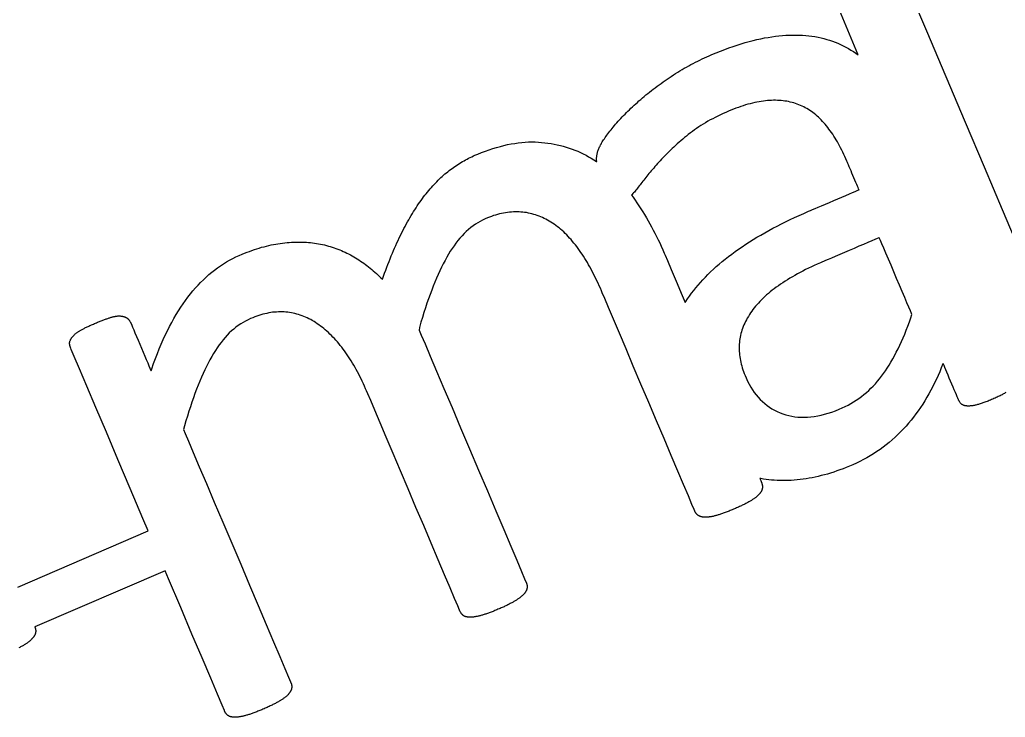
# Model space of a CAD drawing. Header units: millimetres. Extents: x 47 to 159, y 49 to 299.
# Drawn here: x 113.14 to 125.88, y 114.64 to 123.66 of the extents above; entities that cross this region are included whole.
import ezdxf

# ---------------------------------------------------------------- set-up
doc = ezdxf.new("R2010")
doc.units = ezdxf.units.MM

# ---------------------------------------------------------------- blocks, each defined once
blk = doc.blocks.new('angel 01')
for points in [[(1.96, 75.279), (2.202, 74.71), (2.452, 74.122), (2.702, 73.531), (2.948, 72.953), (3.182, 72.402), (3.397, 71.894)], [(3.23, 70.037), (3.221, 70.032), (3.212, 70.026), (3.201, 70.021), (3.191, 70.015), (3.18, 70.009), (3.168, 70.003), (3.156, 69.997), (3.144, 69.991), (3.131, 69.985), (3.117, 69.978), (3.103, 69.972), (3.089, 69.965), (3.074, 69.959), (3.059, 69.952), (3.044, 69.946), (3.029, 69.94), (3.014, 69.934), (3, 69.928), (2.986, 69.923), (2.972, 69.917), (2.959, 69.912), (2.946, 69.908), (2.933, 69.903), (2.921, 69.899), (2.908, 69.895), (2.897, 69.891), (2.885, 69.888), (2.874, 69.884), (2.863, 69.881), (2.852, 69.878), (2.842, 69.876), (2.832, 69.874), (2.822, 69.871), (2.813, 69.87), (2.803, 69.868), (2.794, 69.867), (2.785, 69.866), (2.777, 69.865), (2.769, 69.864), (2.76, 69.863), (2.753, 69.863), (2.745, 69.863), (2.738, 69.863), (2.73, 69.863), (2.724, 69.864), (2.717, 69.865), (2.71, 69.866), (2.704, 69.867), (2.698, 69.868), (2.693, 69.87), (2.687, 69.872), (2.682, 69.874), (2.676, 69.876), (2.671, 69.879), (2.666, 69.882), (2.662, 69.885), (2.657, 69.889), (2.652, 69.893), (2.648, 69.897), (2.644, 69.902), (2.64, 69.906), (2.636, 69.912), (2.632, 69.917), (2.629, 69.923), (2.625, 69.929), (2.622, 69.935), (2.619, 69.941), (2.615, 69.948), (2.614, 69.953), (2.609, 69.965), (2.6, 69.984), (2.59, 70.008), (2.577, 70.038), (2.563, 70.072), (2.548, 70.108), (2.531, 70.146), (2.515, 70.186), (2.498, 70.225), (2.482, 70.263), (2.467, 70.299), (2.453, 70.332), (2.44, 70.361), (2.43, 70.385), (2.423, 70.403), (2.418, 70.414), (2.414, 70.408), (2.394, 70.357), (2.374, 70.307), (2.353, 70.258), (2.331, 70.209), (2.308, 70.161), (2.285, 70.114), (2.26, 70.067), (2.235, 70.021), (2.209, 69.976), (2.182, 69.932), (2.155, 69.888), (2.126, 69.845), (2.097, 69.803), (2.067, 69.762), (2.036, 69.721), (2.004, 69.681), (1.971, 69.642), (1.938, 69.603), (1.903, 69.566), (1.868, 69.529), (1.832, 69.494), (1.796, 69.46), (1.759, 69.426), (1.721, 69.394), (1.682, 69.362), (1.642, 69.332), (1.602, 69.303), (1.561, 69.274), (1.519, 69.247), (1.476, 69.221), (1.433, 69.196), (1.388, 69.171), (1.343, 69.148), (1.298, 69.126), (1.251, 69.105), (1.207, 69.086), (1.166, 69.069), (1.125, 69.053), (1.084, 69.038), (1.043, 69.024), (1.003, 69.01), (0.962, 68.997), (0.922, 68.985), (0.882, 68.974), (0.842, 68.964), (0.803, 68.954), (0.763, 68.945), (0.724, 68.937), (0.685, 68.93), (0.646, 68.923), (0.608, 68.918), (0.569, 68.913), (0.531, 68.909), (0.493, 68.906), (0.455, 68.903), (0.418, 68.901), (0.38, 68.9), (0.344, 68.9), (0.307, 68.9), (0.271, 68.902), (0.235, 68.904), (0.2, 68.907), (0.165, 68.91), (0.13, 68.915), (0.096, 68.92), (0.062, 68.926), (0.047, 68.929), (0.059, 68.9), (0.07, 68.874), (0.072, 68.869), (0.074, 68.864), (0.075, 68.86), (0.077, 68.855), (0.078, 68.851), (0.079, 68.846), (0.08, 68.842), (0.081, 68.837), (0.081, 68.833), (0.082, 68.829), (0.082, 68.824), (0.082, 68.82), (0.082, 68.816), (0.082, 68.811), (0.081, 68.807), (0.081, 68.803), (0.08, 68.799), (0.079, 68.795), (0.078, 68.79), (0.077, 68.786), (0.075, 68.782), (0.074, 68.778), (0.072, 68.773), (0.07, 68.769), (0.068, 68.765), (0.065, 68.76), (0.063, 68.756), (0.06, 68.752), (0.057, 68.747), (0.054, 68.743), (0.051, 68.738), (0.047, 68.734), (0.044, 68.729), (0.04, 68.725), (0.036, 68.72), (0.032, 68.716), (0.027, 68.711), (0.022, 68.707), (0.017, 68.702), (0.012, 68.697), (0.007, 68.693), (0.001, 68.688), (-0.005, 68.683), (-0.011, 68.678), (-0.018, 68.674), (-0.024, 68.669), (-0.031, 68.664), (-0.038, 68.659), (-0.046, 68.654), (-0.054, 68.649), (-0.062, 68.644), (-0.07, 68.639), (-0.078, 68.634), (-0.087, 68.629), (-0.096, 68.624), (-0.106, 68.618), (-0.115, 68.613), (-0.125, 68.608), (-0.135, 68.602), (-0.146, 68.597), (-0.157, 68.592), (-0.168, 68.586), (-0.179, 68.581), (-0.191, 68.575), (-0.203, 68.57), (-0.215, 68.564), (-0.227, 68.558), (-0.24, 68.552), (-0.253, 68.547), (-0.267, 68.541), (-0.28, 68.535), (-0.294, 68.529), (-0.309, 68.523), (-0.323, 68.517), (-0.336, 68.512), (-0.35, 68.506), (-0.363, 68.501), (-0.376, 68.496), (-0.389, 68.491), (-0.401, 68.486), (-0.413, 68.482), (-0.425, 68.478), (-0.437, 68.473), (-0.448, 68.47), (-0.459, 68.466), (-0.47, 68.462), (-0.481, 68.459), (-0.491, 68.456), (-0.501, 68.453), (-0.511, 68.45), (-0.521, 68.447), (-0.53, 68.445), (-0.539, 68.443), (-0.548, 68.44), (-0.557, 68.438), (-0.566, 68.437), (-0.575, 68.435), (-0.583, 68.433), (-0.591, 68.432), (-0.599, 68.431), (-0.607, 68.43), (-0.614, 68.429), (-0.622, 68.428), (-0.629, 68.427), (-0.636, 68.427), (-0.643, 68.426), (-0.65, 68.426), (-0.656, 68.426), (-0.662, 68.426), (-0.669, 68.427), (-0.675, 68.427), (-0.68, 68.428), (-0.686, 68.428), (-0.692, 68.429), (-0.697, 68.43), (-0.702, 68.431), (-0.707, 68.432), (-0.712, 68.433), (-0.717, 68.435), (-0.721, 68.436), (-0.726, 68.438), (-0.73, 68.439), (-0.734, 68.441), (-0.738, 68.443), (-0.742, 68.446), (-0.746, 68.448), (-0.749, 68.45), (-0.753, 68.453), (-0.756, 68.455), (-0.759, 68.458), (-0.763, 68.461), (-0.766, 68.464), (-0.769, 68.467), (-0.771, 68.47), (-0.774, 68.474), (-0.777, 68.477), (-0.78, 68.481), (-0.782, 68.485), (-0.785, 68.489), (-0.787, 68.493), (-0.789, 68.498), (-0.791, 68.502), (-0.793, 68.506), (-0.802, 68.526), (-0.83, 68.593), (-0.876, 68.702), (-0.938, 68.848), (-1.013, 69.023), (-1.098, 69.223), (-1.19, 69.442), (-1.288, 69.673), (-1.389, 69.91), (-1.49, 70.148), (-1.589, 70.38), (-1.682, 70.601), (-1.769, 70.805), (-1.845, 70.985), (-1.909, 71.136), (-1.958, 71.252), (-1.99, 71.326), (-2.002, 71.353), (-2.015, 71.385), (-2.03, 71.418), (-2.044, 71.45), (-2.059, 71.481), (-2.074, 71.512), (-2.089, 71.543), (-2.104, 71.573), (-2.12, 71.603), (-2.135, 71.632), (-2.151, 71.661), (-2.167, 71.689), (-2.183, 71.717), (-2.2, 71.744), (-2.216, 71.771), (-2.233, 71.798), (-2.25, 71.824), (-2.267, 71.849), (-2.285, 71.874), (-2.302, 71.899), (-2.32, 71.923), (-2.338, 71.946), (-2.356, 71.969), (-2.374, 71.991), (-2.393, 72.013), (-2.412, 72.033), (-2.431, 72.054), (-2.45, 72.074), (-2.469, 72.093), (-2.489, 72.112), (-2.509, 72.13), (-2.529, 72.147), (-2.549, 72.164), (-2.57, 72.18), (-2.59, 72.196), (-2.611, 72.211), (-2.633, 72.225), (-2.654, 72.239), (-2.675, 72.253), (-2.697, 72.265), (-2.719, 72.277), (-2.741, 72.288), (-2.763, 72.298), (-2.785, 72.308), (-2.808, 72.317), (-2.83, 72.326), (-2.853, 72.333), (-2.876, 72.34), (-2.899, 72.347), (-2.923, 72.352), (-2.946, 72.357), (-2.97, 72.362), (-2.994, 72.365), (-3.018, 72.368), (-3.042, 72.37), (-3.066, 72.372), (-3.091, 72.373), (-3.115, 72.373), (-3.14, 72.372), (-3.165, 72.37), (-3.19, 72.368), (-3.215, 72.365), (-3.241, 72.361), (-3.266, 72.357), (-3.292, 72.352), (-3.317, 72.346), (-3.343, 72.339), (-3.369, 72.331), (-3.396, 72.323), (-3.422, 72.314), (-3.448, 72.304), (-3.475, 72.294), (-3.504, 72.281), (-3.537, 72.266), (-3.569, 72.249), (-3.6, 72.231), (-3.631, 72.211), (-3.661, 72.19), (-3.691, 72.168), (-3.72, 72.144), (-3.749, 72.118), (-3.776, 72.091), (-3.804, 72.063), (-3.83, 72.033), (-3.857, 72.002), (-3.882, 71.969), (-3.907, 71.935), (-3.931, 71.9), (-3.955, 71.863), (-3.978, 71.825), (-4.001, 71.785), (-4.023, 71.744), (-4.046, 71.701), (-4.068, 71.656), (-4.089, 71.611), (-4.111, 71.563), (-4.132, 71.515), (-4.154, 71.464), (-4.175, 71.413), (-4.195, 71.359), (-4.216, 71.305), (-4.237, 71.249), (-4.257, 71.191), (-4.277, 71.132), (-4.297, 71.071), (-4.316, 71.009), (-4.336, 70.945), (-4.355, 70.88), (-4.358, 70.843), (-4.331, 70.779), (-4.282, 70.665), (-4.215, 70.508), (-4.133, 70.314), (-4.038, 70.09), (-3.933, 69.843), (-3.822, 69.581), (-3.707, 69.309), (-3.59, 69.035), (-3.476, 68.766), (-3.366, 68.508), (-3.265, 68.268), (-3.174, 68.053), (-3.096, 67.871), (-3.035, 67.727), (-2.994, 67.629), (-2.974, 67.584), (-2.972, 67.578), (-2.97, 67.574), (-2.969, 67.569), (-2.967, 67.565), (-2.966, 67.56), (-2.965, 67.556), (-2.964, 67.551), (-2.963, 67.547), (-2.963, 67.542), (-2.962, 67.538), (-2.962, 67.534), (-2.962, 67.529), (-2.962, 67.525), (-2.962, 67.521), (-2.962, 67.516), (-2.963, 67.512), (-2.964, 67.508), (-2.964, 67.504), (-2.965, 67.5), (-2.967, 67.495), (-2.968, 67.491), (-2.97, 67.487), (-2.972, 67.482), (-2.974, 67.478), (-2.976, 67.474), (-2.978, 67.469), (-2.981, 67.465), (-2.984, 67.46), (-2.987, 67.456), (-2.99, 67.451), (-2.993, 67.447), (-2.997, 67.442), (-3.001, 67.438), (-3.005, 67.433), (-3.009, 67.429), (-3.014, 67.424), (-3.018, 67.419), (-3.023, 67.415), (-3.028, 67.41), (-3.034, 67.405), (-3.039, 67.4), (-3.045, 67.396), (-3.051, 67.391), (-3.057, 67.386), (-3.064, 67.381), (-3.071, 67.376), (-3.078, 67.371), (-3.085, 67.366), (-3.093, 67.361), (-3.1, 67.356), (-3.108, 67.351), (-3.116, 67.346), (-3.125, 67.341), (-3.134, 67.336), (-3.143, 67.331), (-3.152, 67.326), (-3.161, 67.32), (-3.171, 67.315), (-3.181, 67.31), (-3.192, 67.304), (-3.202, 67.299), (-3.213, 67.294), (-3.225, 67.288), (-3.236, 67.283), (-3.248, 67.277), (-3.26, 67.271), (-3.273, 67.266), (-3.285, 67.26), (-3.298, 67.254), (-3.312, 67.248), (-3.325, 67.242), (-3.339, 67.237), (-3.352, 67.231), (-3.365, 67.226), (-3.378, 67.22), (-3.391, 67.215), (-3.403, 67.21), (-3.416, 67.205), (-3.428, 67.201), (-3.44, 67.196), (-3.452, 67.192), (-3.463, 67.188), (-3.475, 67.184), (-3.486, 67.18), (-3.497, 67.176), (-3.508, 67.173), (-3.519, 67.169), (-3.529, 67.166), (-3.539, 67.163), (-3.549, 67.16), (-3.559, 67.157), (-3.569, 67.154), (-3.579, 67.152), (-3.588, 67.15), (-3.597, 67.148), (-3.606, 67.146), (-3.615, 67.144), (-3.623, 67.142), (-3.632, 67.141), (-3.64, 67.139), (-3.648, 67.138), (-3.656, 67.137), (-3.663, 67.136), (-3.67, 67.136), (-3.678, 67.135), (-3.684, 67.135), (-3.691, 67.135), (-3.698, 67.134), (-3.704, 67.135), (-3.71, 67.135), (-3.716, 67.135), (-3.722, 67.136), (-3.728, 67.136), (-3.733, 67.137), (-3.739, 67.138), (-3.744, 67.139), (-3.749, 67.14), (-3.754, 67.141), (-3.758, 67.143), (-3.763, 67.144), (-3.767, 67.146), (-3.771, 67.148), (-3.775, 67.15), (-3.779, 67.152), (-3.782, 67.154), (-3.786, 67.156), (-3.789, 67.159), (-3.792, 67.161), (-3.795, 67.164), (-3.798, 67.167), (-3.801, 67.17), (-3.804, 67.173), (-3.807, 67.176), (-3.81, 67.179), (-3.813, 67.183), (-3.815, 67.187), (-3.818, 67.19), (-3.82, 67.194), (-3.822, 67.198), (-3.825, 67.202), (-3.827, 67.207), (-3.829, 67.211), (-3.831, 67.215), (-3.836, 67.226), (-3.859, 67.28), (-3.9, 67.378), (-3.958, 67.514), (-4.029, 67.682), (-4.112, 67.876), (-4.202, 68.09), (-4.299, 68.318), (-4.399, 68.554), (-4.501, 68.793), (-4.6, 69.027), (-4.695, 69.252), (-4.784, 69.461), (-4.864, 69.648), (-4.931, 69.808), (-4.985, 69.934), (-5.022, 70.02), (-5.039, 70.061), (-5.05, 70.086), (-5.064, 70.119), (-5.079, 70.151), (-5.094, 70.183), (-5.108, 70.214), (-5.124, 70.245), (-5.139, 70.275), (-5.155, 70.304), (-5.171, 70.334), (-5.187, 70.362), (-5.203, 70.391), (-5.22, 70.419), (-5.236, 70.446), (-5.253, 70.473), (-5.27, 70.499), (-5.288, 70.525), (-5.306, 70.55), (-5.323, 70.575), (-5.341, 70.6), (-5.36, 70.624), (-5.378, 70.647), (-5.397, 70.67), (-5.415, 70.692), (-5.434, 70.713), (-5.453, 70.734), (-5.473, 70.755), (-5.492, 70.775), (-5.512, 70.794), (-5.532, 70.813), (-5.552, 70.831), (-5.572, 70.848), (-5.592, 70.865), (-5.613, 70.882), (-5.633, 70.897), (-5.654, 70.913), (-5.675, 70.927), (-5.697, 70.941), (-5.718, 70.955), (-5.74, 70.968), (-5.761, 70.98), (-5.783, 70.991), (-5.805, 71.002), (-5.827, 71.012), (-5.85, 71.021), (-5.872, 71.029), (-5.895, 71.037), (-5.918, 71.045), (-5.941, 71.051), (-5.964, 71.057), (-5.987, 71.063), (-6.01, 71.067), (-6.034, 71.071), (-6.057, 71.074), (-6.081, 71.077), (-6.105, 71.079), (-6.13, 71.08), (-6.154, 71.08), (-6.178, 71.079), (-6.203, 71.078), (-6.228, 71.076), (-6.253, 71.074), (-6.278, 71.07), (-6.303, 71.066), (-6.329, 71.061), (-6.354, 71.055), (-6.38, 71.049), (-6.406, 71.041), (-6.432, 71.033), (-6.458, 71.025), (-6.485, 71.015), (-6.511, 71.005), (-6.539, 70.993), (-6.571, 70.979), (-6.604, 70.962), (-6.635, 70.944), (-6.666, 70.925), (-6.697, 70.904), (-6.727, 70.882), (-6.756, 70.858), (-6.785, 70.833), (-6.813, 70.807), (-6.841, 70.779), (-6.868, 70.749), (-6.894, 70.718), (-6.92, 70.686), (-6.945, 70.652), (-6.97, 70.617), (-6.994, 70.581), (-7.018, 70.543), (-7.041, 70.503), (-7.064, 70.462), (-7.086, 70.419), (-7.108, 70.376), (-7.13, 70.33), (-7.152, 70.283), (-7.173, 70.235), (-7.195, 70.185), (-7.216, 70.134), (-7.236, 70.081), (-7.257, 70.027), (-7.277, 69.971), (-7.297, 69.914), (-7.317, 69.855), (-7.337, 69.795), (-7.356, 69.734), (-7.375, 69.671), (-7.394, 69.606), (-7.405, 69.559), (-7.384, 69.51), (-7.341, 69.41), (-7.279, 69.263), (-7.201, 69.079), (-7.109, 68.862), (-7.007, 68.621), (-6.897, 68.363), (-6.782, 68.093), (-6.666, 67.819), (-6.551, 67.547), (-6.44, 67.286), (-6.336, 67.04), (-6.241, 66.818), (-6.16, 66.626), (-6.094, 66.471), (-6.047, 66.36), (-6.021, 66.299), (-6.016, 66.288), (-6.014, 66.283), (-6.013, 66.279), (-6.011, 66.274), (-6.01, 66.269), (-6.009, 66.265), (-6.008, 66.26), (-6.007, 66.256), (-6.006, 66.252), (-6.006, 66.247), (-6.005, 66.243), (-6.005, 66.238), (-6.005, 66.234), (-6.005, 66.23), (-6.006, 66.226), (-6.006, 66.221), (-6.007, 66.217), (-6.008, 66.213), (-6.009, 66.209), (-6.01, 66.205), (-6.011, 66.2), (-6.013, 66.196), (-6.015, 66.192), (-6.016, 66.187), (-6.018, 66.183), (-6.021, 66.179), (-6.023, 66.174), (-6.026, 66.17), (-6.029, 66.166), (-6.032, 66.161), (-6.035, 66.157), (-6.038, 66.152), (-6.042, 66.148), (-6.045, 66.143), (-6.049, 66.139), (-6.053, 66.134), (-6.058, 66.13), (-6.062, 66.125), (-6.067, 66.121), (-6.072, 66.116), (-6.077, 66.111), (-6.083, 66.107), (-6.089, 66.102), (-6.095, 66.097), (-6.101, 66.092), (-6.108, 66.087), (-6.115, 66.083), (-6.122, 66.078), (-6.129, 66.073), (-6.137, 66.068), (-6.145, 66.063), (-6.153, 66.058), (-6.161, 66.053), (-6.17, 66.048), (-6.179, 66.043), (-6.188, 66.037), (-6.197, 66.032), (-6.207, 66.027), (-6.217, 66.021), (-6.228, 66.016), (-6.239, 66.01), (-6.25, 66.005), (-6.261, 65.999), (-6.273, 65.994), (-6.285, 65.988), (-6.298, 65.982), (-6.31, 65.976), (-6.323, 65.97), (-6.337, 65.964), (-6.35, 65.958), (-6.364, 65.952), (-6.379, 65.946), (-6.393, 65.94), (-6.406, 65.935), (-6.42, 65.929), (-6.433, 65.924), (-6.446, 65.919), (-6.459, 65.914), (-6.471, 65.909), (-6.483, 65.904), (-6.495, 65.9), (-6.507, 65.896), (-6.519, 65.891), (-6.53, 65.888), (-6.541, 65.884), (-6.552, 65.88), (-6.562, 65.877), (-6.573, 65.874), (-6.583, 65.87), (-6.593, 65.868), (-6.603, 65.865), (-6.612, 65.862), (-6.622, 65.86), (-6.631, 65.858), (-6.64, 65.856), (-6.648, 65.854), (-6.657, 65.852), (-6.666, 65.85), (-6.674, 65.849), (-6.682, 65.847), (-6.69, 65.846), (-6.697, 65.845), (-6.705, 65.844), (-6.712, 65.844), (-6.719, 65.843), (-6.726, 65.843), (-6.733, 65.843), (-6.74, 65.842), (-6.746, 65.842), (-6.752, 65.843), (-6.758, 65.843), (-6.764, 65.843), (-6.77, 65.844), (-6.776, 65.845), (-6.781, 65.846), (-6.786, 65.847), (-6.791, 65.848), (-6.796, 65.849), (-6.801, 65.85), (-6.805, 65.852), (-6.809, 65.853), (-6.813, 65.855), (-6.817, 65.857), (-6.821, 65.859), (-6.825, 65.861), (-6.828, 65.864), (-6.832, 65.866), (-6.835, 65.869), (-6.838, 65.871), (-6.841, 65.874), (-6.844, 65.877), (-6.847, 65.88), (-6.85, 65.883), (-6.853, 65.887), (-6.855, 65.89), (-6.858, 65.894), (-6.861, 65.897), (-6.863, 65.901), (-6.865, 65.905), (-6.868, 65.909), (-6.87, 65.913), (-6.872, 65.918), (-6.874, 65.922), (-6.877, 65.93), (-6.906, 65.997), (-6.966, 66.139), (-7.054, 66.346), (-7.166, 66.609), (-7.297, 66.917), (-7.442, 67.261), (-7.599, 67.631), (-7.644, 67.736), (-9.329, 67.01), (-9.329, 67.01), (-9.327, 67.005), (-9.325, 67), (-9.323, 66.996), (-9.322, 66.991), (-9.321, 66.987), (-9.32, 66.982), (-9.319, 66.977), (-9.318, 66.973), (-9.317, 66.968), (-9.317, 66.964), (-9.317, 66.96), (-9.317, 66.955), (-9.317, 66.951), (-9.317, 66.947), (-9.318, 66.942), (-9.318, 66.938), (-9.319, 66.934), (-9.32, 66.929), (-9.321, 66.925), (-9.323, 66.921), (-9.324, 66.916), (-9.326, 66.912), (-9.328, 66.908), (-9.33, 66.903), (-9.332, 66.899), (-9.335, 66.895), (-9.337, 66.89), (-9.34, 66.886), (-9.343, 66.881), (-9.346, 66.877), (-9.35, 66.872), (-9.353, 66.868), (-9.357, 66.863), (-9.361, 66.858), (-9.365, 66.854), (-9.37, 66.849), (-9.374, 66.845), (-9.379, 66.84), (-9.384, 66.835), (-9.39, 66.83), (-9.396, 66.826), (-9.402, 66.821), (-9.408, 66.816), (-9.414, 66.811), (-9.421, 66.806), (-9.428, 66.801), (-9.435, 66.796), (-9.443, 66.791), (-9.451, 66.786), (-9.459, 66.781), (-9.467, 66.776), (-9.476, 66.771), (-9.485, 66.766), (-9.494, 66.76), (-9.503, 66.755), (-9.513, 66.75), (-9.523, 66.744), (-9.534, 66.739)], [(-9.547, 67.525), (-7.863, 68.251), (-7.93, 68.409), (-8.094, 68.797), (-8.254, 69.172), (-8.403, 69.524), (-8.539, 69.843), (-8.656, 70.119), (-8.751, 70.343), (-8.819, 70.504), (-8.857, 70.593), (-8.864, 70.61), (-8.866, 70.615), (-8.868, 70.619), (-8.869, 70.624), (-8.871, 70.628), (-8.872, 70.633), (-8.873, 70.637), (-8.874, 70.641), (-8.875, 70.646), (-8.876, 70.65), (-8.877, 70.654), (-8.877, 70.659), (-8.878, 70.663), (-8.878, 70.667), (-8.878, 70.671), (-8.878, 70.675), (-8.878, 70.679), (-8.878, 70.683), (-8.877, 70.687), (-8.877, 70.691), (-8.876, 70.695), (-8.875, 70.699), (-8.874, 70.703), (-8.872, 70.708), (-8.871, 70.712), (-8.869, 70.716), (-8.867, 70.721), (-8.864, 70.725), (-8.862, 70.729), (-8.859, 70.734), (-8.856, 70.738), (-8.853, 70.743), (-8.85, 70.748), (-8.846, 70.752), (-8.843, 70.757), (-8.839, 70.762), (-8.834, 70.767), (-8.83, 70.771), (-8.826, 70.776), (-8.821, 70.781), (-8.816, 70.786), (-8.811, 70.79), (-8.805, 70.795), (-8.8, 70.8), (-8.794, 70.804), (-8.788, 70.809), (-8.782, 70.813), (-8.775, 70.818), (-8.769, 70.822), (-8.762, 70.827), (-8.755, 70.831), (-8.748, 70.836), (-8.74, 70.84), (-8.733, 70.844), (-8.725, 70.849), (-8.717, 70.853), (-8.708, 70.858), (-8.699, 70.862), (-8.69, 70.867), (-8.681, 70.872), (-8.671, 70.877), (-8.661, 70.881), (-8.651, 70.886), (-8.64, 70.891), (-8.629, 70.896), (-8.618, 70.902), (-8.606, 70.907), (-8.594, 70.912), (-8.582, 70.918), (-8.57, 70.923), (-8.557, 70.929), (-8.544, 70.934), (-8.531, 70.94), (-8.518, 70.945), (-8.506, 70.95), (-8.494, 70.955), (-8.482, 70.96), (-8.471, 70.964), (-8.459, 70.969), (-8.448, 70.973), (-8.437, 70.977), (-8.426, 70.981), (-8.416, 70.985), (-8.406, 70.989), (-8.396, 70.992), (-8.386, 70.996), (-8.376, 70.999), (-8.367, 71.002), (-8.358, 71.005), (-8.349, 71.008), (-8.34, 71.01), (-8.331, 71.013), (-8.323, 71.015), (-8.315, 71.017), (-8.307, 71.019), (-8.299, 71.021), (-8.291, 71.022), (-8.284, 71.024), (-8.276, 71.025), (-8.269, 71.026), (-8.262, 71.026), (-8.255, 71.027), (-8.249, 71.027), (-8.242, 71.027), (-8.236, 71.027), (-8.229, 71.027), (-8.223, 71.027), (-8.218, 71.026), (-8.212, 71.026), (-8.206, 71.025), (-8.201, 71.024), (-8.196, 71.023), (-8.191, 71.022), (-8.186, 71.021), (-8.181, 71.02), (-8.176, 71.018), (-8.171, 71.017), (-8.167, 71.015), (-8.162, 71.014), (-8.158, 71.012), (-8.154, 71.01), (-8.15, 71.008), (-8.146, 71.006), (-8.142, 71.004), (-8.139, 71.002), (-8.135, 70.999), (-8.132, 70.997), (-8.129, 70.994), (-8.126, 70.992), (-8.123, 70.989), (-8.12, 70.986), (-8.117, 70.983), (-8.114, 70.98), (-8.111, 70.976), (-8.108, 70.973), (-8.106, 70.969), (-8.103, 70.965), (-8.101, 70.962), (-8.098, 70.958), (-8.096, 70.953), (-8.094, 70.949), (-8.091, 70.945), (-8.089, 70.94), (-8.088, 70.937), (-8.084, 70.928), (-8.076, 70.91), (-8.065, 70.882), (-8.05, 70.848), (-8.033, 70.807), (-8.014, 70.762), (-7.993, 70.713), (-7.971, 70.662), (-7.949, 70.61), (-7.928, 70.559), (-7.906, 70.509), (-7.887, 70.463), (-7.869, 70.42), (-7.853, 70.384), (-7.84, 70.354), (-7.831, 70.332), (-7.826, 70.32), (-7.816, 70.344), (-7.793, 70.411), (-7.769, 70.476), (-7.744, 70.54), (-7.719, 70.602), (-7.693, 70.663), (-7.667, 70.722), (-7.641, 70.78), (-7.614, 70.836), (-7.586, 70.89), (-7.558, 70.943), (-7.53, 70.995), (-7.501, 71.045), (-7.471, 71.093), (-7.442, 71.14), (-7.411, 71.185), (-7.38, 71.229), (-7.349, 71.271), (-7.317, 71.311), (-7.285, 71.351), (-7.252, 71.389), (-7.218, 71.426), (-7.184, 71.461), (-7.149, 71.496), (-7.114, 71.529), (-7.078, 71.561), (-7.041, 71.591), (-7.004, 71.62), (-6.966, 71.648), (-6.928, 71.675), (-6.889, 71.701), (-6.849, 71.725), (-6.809, 71.748), (-6.768, 71.769), (-6.727, 71.79), (-6.685, 71.809), (-6.649, 71.824), (-6.616, 71.838), (-6.584, 71.85), (-6.552, 71.862), (-6.52, 71.874), (-6.489, 71.885), (-6.457, 71.895), (-6.426, 71.904), (-6.395, 71.914), (-6.364, 71.922), (-6.334, 71.93), (-6.303, 71.937), (-6.273, 71.944), (-6.243, 71.95), (-6.213, 71.956), (-6.184, 71.961), (-6.154, 71.965), (-6.125, 71.969), (-6.096, 71.973), (-6.067, 71.976), (-6.038, 71.978), (-6.01, 71.98), (-5.982, 71.981), (-5.954, 71.982), (-5.926, 71.982), (-5.898, 71.982), (-5.871, 71.982), (-5.843, 71.981), (-5.816, 71.979), (-5.79, 71.977), (-5.763, 71.975), (-5.736, 71.972), (-5.71, 71.968), (-5.684, 71.964), (-5.658, 71.96), (-5.632, 71.955), (-5.607, 71.95), (-5.581, 71.944), (-5.556, 71.937), (-5.531, 71.931), (-5.507, 71.924), (-5.482, 71.916), (-5.458, 71.908), (-5.434, 71.9), (-5.41, 71.891), (-5.386, 71.882), (-5.363, 71.872), (-5.339, 71.862), (-5.316, 71.851), (-5.293, 71.84), (-5.271, 71.829), (-5.248, 71.817), (-5.226, 71.804), (-5.204, 71.792), (-5.182, 71.779), (-5.16, 71.765), (-5.139, 71.751), (-5.117, 71.737), (-5.096, 71.723), (-5.075, 71.708), (-5.054, 71.692), (-5.033, 71.677), (-5.012, 71.661), (-4.992, 71.645), (-4.971, 71.628), (-4.951, 71.611), (-4.931, 71.594), (-4.911, 71.576), (-4.892, 71.558), (-4.872, 71.539), (-4.853, 71.52), (-4.834, 71.503), (-4.819, 71.542), (-4.805, 71.581), (-4.791, 71.619), (-4.777, 71.657), (-4.762, 71.694), (-4.748, 71.731), (-4.733, 71.767), (-4.719, 71.802), (-4.704, 71.837), (-4.69, 71.871), (-4.675, 71.905), (-4.66, 71.939), (-4.645, 71.971), (-4.63, 72.004), (-4.616, 72.035), (-4.601, 72.066), (-4.585, 72.097), (-4.57, 72.127), (-4.555, 72.156), (-4.54, 72.185), (-4.524, 72.214), (-4.509, 72.242), (-4.493, 72.269), (-4.478, 72.297), (-4.462, 72.323), (-4.446, 72.349), (-4.43, 72.375), (-4.415, 72.4), (-4.398, 72.425), (-4.382, 72.45), (-4.366, 72.474), (-4.35, 72.497), (-4.333, 72.52), (-4.317, 72.543), (-4.3, 72.565), (-4.284, 72.586), (-4.267, 72.607), (-4.25, 72.628), (-4.234, 72.649), (-4.217, 72.669), (-4.2, 72.688), (-4.182, 72.707), (-4.165, 72.726), (-4.148, 72.744), (-4.13, 72.762), (-4.113, 72.78), (-4.095, 72.797), (-4.078, 72.814), (-4.06, 72.83), (-4.042, 72.846), (-4.024, 72.862), (-4.006, 72.877), (-3.987, 72.891), (-3.969, 72.906), (-3.951, 72.92), (-3.932, 72.934), (-3.913, 72.947), (-3.895, 72.96), (-3.876, 72.973), (-3.856, 72.986), (-3.837, 72.998), (-3.818, 73.01), (-3.798, 73.021), (-3.778, 73.033), (-3.758, 73.044), (-3.738, 73.054), (-3.718, 73.065), (-3.698, 73.075), (-3.677, 73.085), (-3.657, 73.094), (-3.636, 73.103), (-3.601, 73.118), (-3.551, 73.138), (-3.502, 73.157), (-3.452, 73.174), (-3.404, 73.19), (-3.356, 73.205), (-3.308, 73.218), (-3.261, 73.23), (-3.214, 73.241), (-3.168, 73.25), (-3.122, 73.257), (-3.077, 73.264), (-3.032, 73.269), (-2.988, 73.273), (-2.944, 73.275), (-2.901, 73.276), (-2.858, 73.275), (-2.816, 73.273), (-2.774, 73.27), (-2.733, 73.266), (-2.692, 73.261), (-2.651, 73.254), (-2.611, 73.247), (-2.572, 73.239), (-2.532, 73.23), (-2.494, 73.22), (-2.456, 73.209), (-2.418, 73.197), (-2.38, 73.184), (-2.344, 73.17), (-2.307, 73.155), (-2.271, 73.139), (-2.236, 73.122), (-2.2, 73.104), (-2.166, 73.085), (-2.132, 73.066), (-2.098, 73.045), (-2.065, 73.023), (-2.061, 73.021), (-2.062, 73.026), (-2.063, 73.036), (-2.063, 73.046), (-2.063, 73.055), (-2.063, 73.065), (-2.063, 73.075), (-2.062, 73.085), (-2.061, 73.095), (-2.059, 73.105), (-2.057, 73.115), (-2.055, 73.126), (-2.053, 73.136), (-2.05, 73.146), (-2.046, 73.157), (-2.043, 73.168), (-2.039, 73.178), (-2.034, 73.189), (-2.03, 73.2), (-2.025, 73.212), (-2.019, 73.223), (-2.012, 73.236), (-2.005, 73.248), (-1.998, 73.261), (-1.99, 73.275), (-1.981, 73.288), (-1.972, 73.303), (-1.962, 73.317), (-1.952, 73.332), (-1.941, 73.348), (-1.929, 73.364), (-1.917, 73.38), (-1.904, 73.397), (-1.891, 73.414), (-1.877, 73.432), (-1.863, 73.45), (-1.848, 73.468), (-1.832, 73.487), (-1.817, 73.505), (-1.8, 73.524), (-1.784, 73.542), (-1.767, 73.561), (-1.75, 73.58), (-1.732, 73.598), (-1.715, 73.617), (-1.696, 73.636), (-1.678, 73.655), (-1.658, 73.673), (-1.639, 73.692), (-1.619, 73.711), (-1.599, 73.73), (-1.579, 73.749), (-1.558, 73.768), (-1.536, 73.787), (-1.515, 73.806), (-1.493, 73.825), (-1.471, 73.844), (-1.448, 73.863), (-1.425, 73.882), (-1.402, 73.901), (-1.378, 73.92), (-1.354, 73.939), (-1.33, 73.957), (-1.306, 73.976), (-1.281, 73.994), (-1.255, 74.013), (-1.23, 74.031), (-1.204, 74.05), (-1.178, 74.068), (-1.151, 74.086), (-1.124, 74.105), (-1.097, 74.123), (-1.069, 74.141), (-1.042, 74.159), (-1.014, 74.176), (-0.986, 74.193), (-0.958, 74.21), (-0.929, 74.227), (-0.901, 74.243), (-0.872, 74.259), (-0.844, 74.274), (-0.815, 74.29), (-0.785, 74.305), (-0.756, 74.32), (-0.727, 74.334), (-0.697, 74.348), (-0.667, 74.362), (-0.637, 74.376), (-0.607, 74.389), (-0.573, 74.404), (-0.516, 74.427), (-0.461, 74.449), (-0.406, 74.47), (-0.352, 74.49), (-0.298, 74.509), (-0.245, 74.527), (-0.193, 74.543), (-0.141, 74.559), (-0.09, 74.573), (-0.04, 74.586), (0.01, 74.598), (0.059, 74.609), (0.108, 74.619), (0.155, 74.627), (0.202, 74.635), (0.249, 74.641), (0.295, 74.647), (0.34, 74.651), (0.385, 74.654), (0.429, 74.656), (0.472, 74.657), (0.515, 74.657), (0.558, 74.656), (0.6, 74.654), (0.641, 74.651), (0.682, 74.647), (0.722, 74.642), (0.761, 74.636), (0.8, 74.629), (0.839, 74.621), (0.876, 74.611), (0.914, 74.601), (0.95, 74.59), (0.987, 74.578), (1.022, 74.564), (1.057, 74.55), (1.092, 74.534), (1.126, 74.518), (1.16, 74.501), (1.193, 74.482), (1.225, 74.463), (1.258, 74.443), (1.289, 74.421), (1.321, 74.399), (1.321, 74.399), (1.316, 74.41), (1.076, 74.976)]]:
    blk.add_lwpolyline(points)
for points in [[(-1.613, 72.588), (-1.592, 72.56), (-1.566, 72.524), (-1.541, 72.487), (-1.516, 72.45), (-1.491, 72.412), (-1.467, 72.374), (-1.443, 72.336), (-1.42, 72.297), (-1.397, 72.258), (-1.374, 72.218), (-1.352, 72.178), (-1.33, 72.137), (-1.309, 72.096), (-1.288, 72.054), (-1.267, 72.012), (-1.247, 71.97), (-1.227, 71.927), (-1.208, 71.883), (-1.189, 71.839), (-1.177, 71.813), (-1.147, 71.742), (-1.099, 71.627), (-1.034, 71.475), (-0.956, 71.291), (-0.917, 71.2), (-0.909, 71.213), (-0.886, 71.249), (-0.861, 71.285), (-0.835, 71.321), (-0.808, 71.356), (-0.78, 71.392), (-0.751, 71.427), (-0.721, 71.461), (-0.69, 71.496), (-0.657, 71.53), (-0.624, 71.564), (-0.589, 71.598), (-0.553, 71.631), (-0.516, 71.665), (-0.478, 71.698), (-0.439, 71.73), (-0.399, 71.763), (-0.358, 71.795), (-0.315, 71.827), (-0.272, 71.859), (-0.227, 71.891), (-0.182, 71.922), (-0.135, 71.953), (-0.088, 71.983), (-0.039, 72.014), (0.01, 72.044), (0.06, 72.073), (0.111, 72.103), (0.163, 72.132), (0.217, 72.16), (0.271, 72.189), (0.326, 72.217), (0.381, 72.245), (0.438, 72.272), (0.496, 72.299), (0.555, 72.326), (0.615, 72.353), (0.675, 72.379), (0.689, 72.385), (0.704, 72.391), (0.729, 72.402), (0.762, 72.416), (0.802, 72.433), (0.847, 72.452), (0.897, 72.473), (0.949, 72.495), (1.003, 72.518), (1.058, 72.541), (1.11, 72.564), (1.161, 72.585), (1.207, 72.605), (1.248, 72.622), (1.282, 72.637), (1.308, 72.648), (1.325, 72.655), (1.331, 72.657), (1.329, 72.661), (1.325, 72.67), (1.319, 72.685), (1.311, 72.704), (1.301, 72.727), (1.29, 72.753), (1.278, 72.781), (1.265, 72.811), (1.252, 72.842), (1.239, 72.872), (1.227, 72.902), (1.215, 72.93), (1.204, 72.956), (1.194, 72.978), (1.186, 72.997), (1.18, 73.011), (1.177, 73.019), (1.174, 73.026), (1.161, 73.056), (1.148, 73.086), (1.134, 73.115), (1.121, 73.143), (1.107, 73.171), (1.093, 73.198), (1.079, 73.225), (1.064, 73.251), (1.05, 73.277), (1.035, 73.302), (1.02, 73.326), (1.005, 73.35), (0.99, 73.374), (0.974, 73.397), (0.958, 73.419), (0.942, 73.441), (0.926, 73.462), (0.91, 73.483), (0.894, 73.503), (0.877, 73.522), (0.86, 73.541), (0.842, 73.559), (0.825, 73.577), (0.807, 73.594), (0.789, 73.61), (0.771, 73.626), (0.752, 73.641), (0.733, 73.655), (0.714, 73.669), (0.695, 73.682), (0.675, 73.695), (0.655, 73.707), (0.635, 73.718), (0.615, 73.729), (0.595, 73.739), (0.574, 73.748), (0.552, 73.757), (0.531, 73.765), (0.509, 73.772), (0.487, 73.779), (0.465, 73.786), (0.442, 73.791), (0.419, 73.796), (0.396, 73.801), (0.372, 73.804), (0.349, 73.807), (0.325, 73.81), (0.3, 73.812), (0.276, 73.813), (0.251, 73.814), (0.225, 73.814), (0.2, 73.813), (0.174, 73.812), (0.148, 73.81), (0.121, 73.807), (0.094, 73.804), (0.067, 73.8), (0.039, 73.795), (0.011, 73.79), (-0.018, 73.784), (-0.047, 73.777), (-0.076, 73.77), (-0.106, 73.762), (-0.136, 73.753), (-0.167, 73.743), (-0.198, 73.733), (-0.229, 73.722), (-0.261, 73.711), (-0.293, 73.698), (-0.326, 73.685), (-0.359, 73.672), (-0.393, 73.657), (-0.428, 73.641), (-0.462, 73.625), (-0.496, 73.609), (-0.529, 73.593), (-0.561, 73.576), (-0.593, 73.559), (-0.624, 73.542), (-0.655, 73.524), (-0.685, 73.506), (-0.714, 73.488), (-0.743, 73.47), (-0.771, 73.451), (-0.798, 73.432), (-0.825, 73.412), (-0.851, 73.393), (-0.877, 73.373), (-0.902, 73.352), (-0.926, 73.332), (-0.95, 73.311), (-0.974, 73.291), (-0.997, 73.271), (-1.02, 73.251), (-1.042, 73.23), (-1.064, 73.21), (-1.086, 73.19), (-1.107, 73.171), (-1.127, 73.151), (-1.147, 73.131), (-1.167, 73.111), (-1.186, 73.092), (-1.205, 73.072), (-1.223, 73.053), (-1.241, 73.033), (-1.259, 73.014), (-1.276, 72.995), (-1.293, 72.976), (-1.309, 72.957), (-1.325, 72.938), (-1.341, 72.92), (-1.356, 72.902), (-1.371, 72.884), (-1.386, 72.867), (-1.4, 72.849), (-1.414, 72.833), (-1.428, 72.816), (-1.441, 72.799), (-1.454, 72.783), (-1.466, 72.767), (-1.479, 72.752), (-1.49, 72.736), (-1.502, 72.721), (-1.513, 72.707), (-1.524, 72.692), (-1.534, 72.678), (-1.545, 72.665), (-1.555, 72.652), (-1.565, 72.64), (-1.574, 72.628), (-1.584, 72.618), (-1.593, 72.608), (-1.602, 72.598), (-1.611, 72.589)], [(1.593, 72.038), (1.586, 72.035), (1.566, 72.027), (1.535, 72.013), (1.494, 71.996), (1.445, 71.975), (1.39, 71.952), (1.33, 71.927), (1.268, 71.9), (1.204, 71.873), (1.141, 71.846), (1.081, 71.821), (1.024, 71.797), (0.973, 71.775), (0.93, 71.757), (0.895, 71.742), (0.871, 71.732), (0.86, 71.727), (0.831, 71.715), (0.791, 71.697), (0.752, 71.68), (0.714, 71.662), (0.676, 71.644), (0.639, 71.626), (0.603, 71.607), (0.568, 71.589), (0.534, 71.571), (0.5, 71.552), (0.468, 71.533), (0.436, 71.514), (0.404, 71.495), (0.374, 71.476), (0.344, 71.457), (0.316, 71.438), (0.288, 71.418), (0.26, 71.398), (0.234, 71.379), (0.208, 71.359), (0.183, 71.339), (0.159, 71.318), (0.136, 71.298), (0.113, 71.278), (0.091, 71.257), (0.07, 71.236), (0.049, 71.215), (0.03, 71.194), (0.011, 71.173), (-0.007, 71.152), (-0.025, 71.131), (-0.041, 71.109), (-0.057, 71.088), (-0.073, 71.066), (-0.087, 71.044), (-0.101, 71.022), (-0.114, 71), (-0.126, 70.978), (-0.137, 70.956), (-0.148, 70.933), (-0.158, 70.911), (-0.167, 70.889), (-0.175, 70.866), (-0.183, 70.844), (-0.19, 70.821), (-0.196, 70.799), (-0.202, 70.776), (-0.207, 70.754), (-0.211, 70.731), (-0.214, 70.708), (-0.217, 70.686), (-0.218, 70.663), (-0.219, 70.64), (-0.22, 70.617), (-0.22, 70.593), (-0.219, 70.57), (-0.217, 70.547), (-0.215, 70.523), (-0.212, 70.5), (-0.208, 70.476), (-0.204, 70.452), (-0.199, 70.429), (-0.193, 70.405), (-0.186, 70.381), (-0.179, 70.356), (-0.172, 70.332), (-0.163, 70.308), (-0.154, 70.284), (-0.144, 70.259), (-0.13, 70.226), (-0.111, 70.185), (-0.091, 70.147), (-0.07, 70.109), (-0.047, 70.074), (-0.024, 70.04), (0.001, 70.008), (0.027, 69.977), (0.053, 69.948), (0.081, 69.921), (0.111, 69.895), (0.141, 69.871), (0.172, 69.849), (0.205, 69.828), (0.238, 69.809), (0.273, 69.792), (0.309, 69.776), (0.346, 69.762), (0.384, 69.75), (0.422, 69.74), (0.461, 69.731), (0.501, 69.725), (0.541, 69.721), (0.582, 69.718), (0.624, 69.718), (0.666, 69.719), (0.709, 69.723), (0.752, 69.728), (0.796, 69.736), (0.841, 69.745), (0.886, 69.757), (0.932, 69.77), (0.978, 69.785), (1.025, 69.802), (1.073, 69.822), (1.113, 69.839), (1.151, 69.857), (1.188, 69.876), (1.224, 69.896), (1.26, 69.917), (1.294, 69.939), (1.328, 69.962), (1.361, 69.986), (1.394, 70.011), (1.425, 70.037), (1.456, 70.064), (1.485, 70.093), (1.514, 70.122), (1.542, 70.152), (1.57, 70.183), (1.596, 70.215), (1.622, 70.248), (1.647, 70.282), (1.672, 70.318), (1.696, 70.354), (1.72, 70.392), (1.743, 70.432), (1.767, 70.472), (1.79, 70.514), (1.812, 70.558), (1.835, 70.602), (1.857, 70.648), (1.878, 70.695), (1.9, 70.743), (1.921, 70.793), (1.941, 70.844), (1.962, 70.897), (1.982, 70.95), (2.002, 71.005), (2.015, 71.045), (2.008, 71.06), (1.995, 71.092), (1.975, 71.139), (1.95, 71.198), (1.921, 71.267), (1.888, 71.344), (1.853, 71.426), (1.817, 71.511), (1.78, 71.597), (1.745, 71.682), (1.71, 71.763), (1.679, 71.837), (1.65, 71.903), (1.627, 71.959), (1.609, 72.002), (1.597, 72.029)]]:
    blk.add_lwpolyline(points, close=True)

msp = doc.modelspace()

# ---------------------------------------------------------------- block references
msp.add_blockref('angel 01', (122.661, 48.801))

doc.saveas('drawing.dxf')
